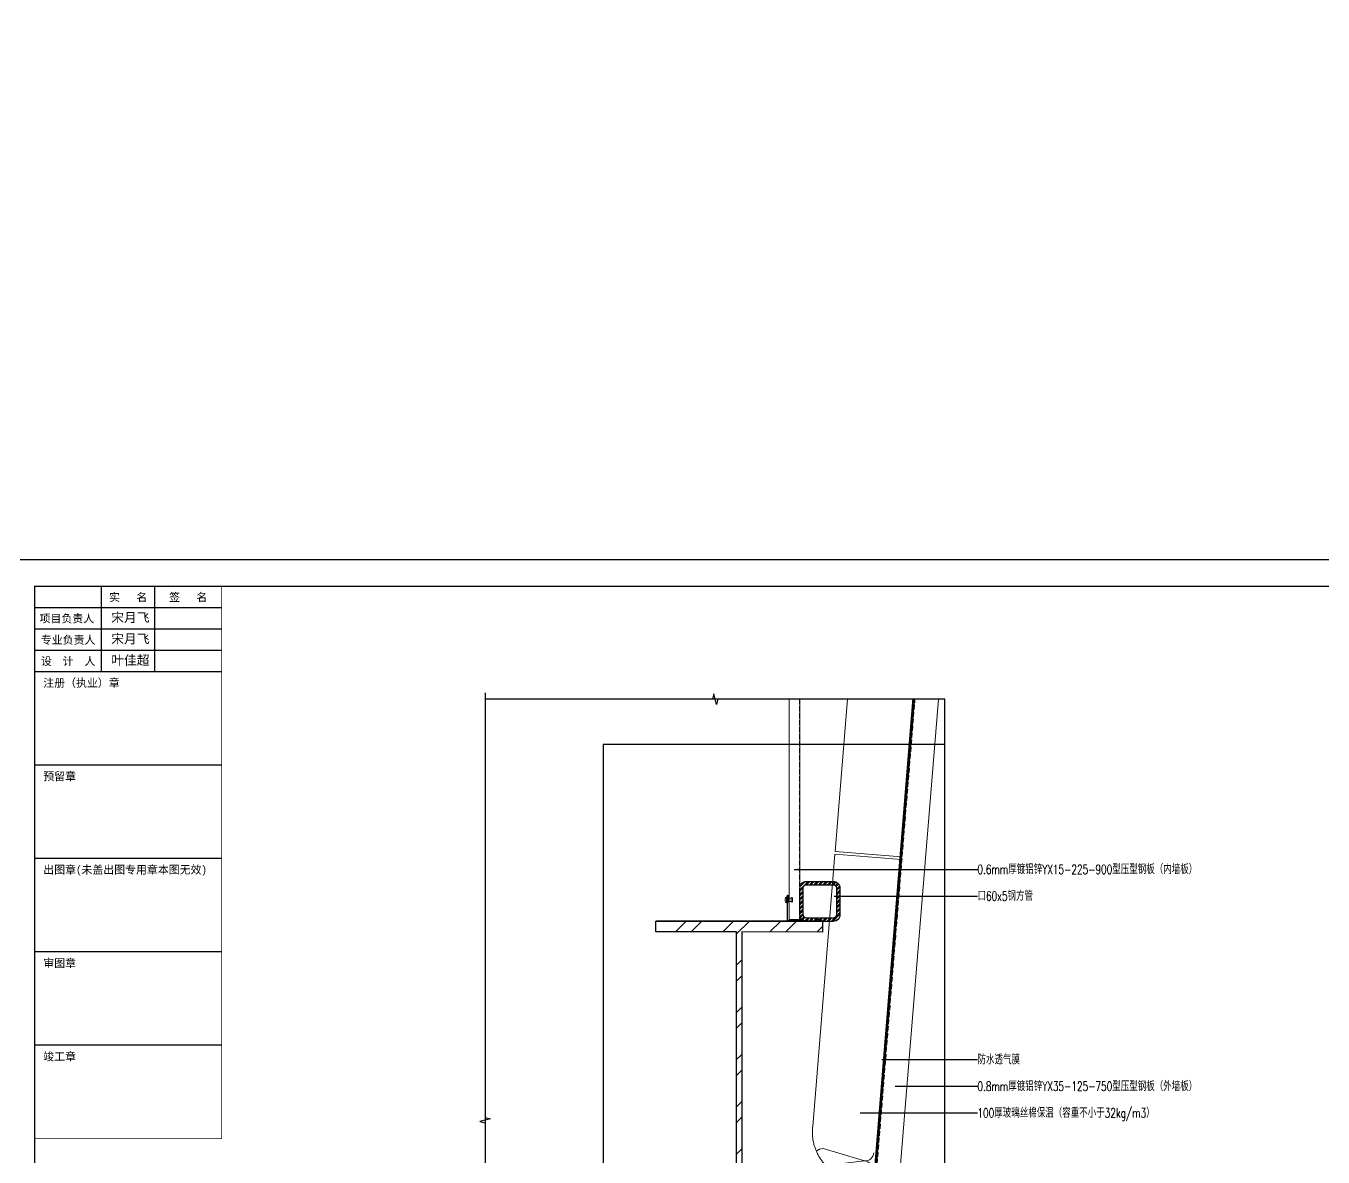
# Model space of a CAD drawing. Extents: x -160106 to 966792, y -663931 to 1550022.
# Drawn here: x -63848 to -61903, y -112419 to -110723 of the extents above; entities that cross this region are included whole.
import ezdxf
from ezdxf.enums import TextEntityAlignment as Align
from ezdxf.xclip import XClip

# ---------------------------------------------------------------- set-up
doc = ezdxf.new("R2010")
doc.units = 0
doc.linetypes.add('ZN-DASH', pattern=[0.35, 0.25, -0.1])
for name, color, linetype in [('!ZN4-配件-11', 11, 'Continuous'), ('!ZN5-钢材断面-2', 2, 'Continuous'), ('!ZN6-虚线-8', 8, 'ZN-DASH'), ('0-cxFrame', 155, 'Continuous'), ('20剖面图$0$建-墙-填充', 8, 'Continuous'), ('20剖面图$0$建-柱-钢', 9, 'Continuous'), ('3符号', 173, 'Continuous'), ('DIM', 173, 'Continuous'), ('Fill', 8, 'Continuous'), ('qianming', 155, 'Continuous'), ('TEXT', 7, 'Continuous'), ('焊缝', 8, 'Continuous')]:
    doc.layers.add(name, color=color, linetype=linetype)
for name, color, linetype, lineweight in [('0-cxText', 131, 'Continuous', 25), ('0_FLASHING', 6, 'Continuous', 25), ('0_SCREW RIVET', 4, 'Continuous', 15), ('彩钢板', 6, 'Continuous', 15), ('防火岩棉', 252, 'Continuous', 13)]:
    doc.layers.add(name, color=color, linetype=linetype, lineweight=lineweight)
doc.layers.add('0_INSULATION', color=252, linetype='Continuous', lineweight=9, transparency=0.2)
doc.layers.add('@ZN-型材编号（非打印层）', color=8, linetype='Continuous', plot=False)
doc.styles.add('cx_biaoti', font='')
doc.styles.add('cx_tuming', font='simhei.ttf')
doc.styles.add('cx_tuqian1', font='')
doc.styles.add('DHTEXT-1', font='ROMANS.shx', dxfattribs={"width": 0.7, "bigfont": 'CHINESE.shx'})
doc.styles.add('图框宋体', font='', dxfattribs={"width": 0.75})
doc.styles.add('黑体', font='simhei.ttf', dxfattribs={"height": 12})
doc.styles.get('cx_biaoti').set_extended_font_data('SimSun')
doc.styles.get('cx_tuqian1').set_extended_font_data('SimSun')
doc.styles.get('图框宋体').set_extended_font_data('SimSun')
doc.dimstyles.new('ZN4', dxfattribs={"dimscale": 4, "dimtxt": 2.5, "dimasz": 1.5, "dimexe": 1, "dimexo": 2, "dimgap": 0.9, "dimtad": 1, "dimdec": 0, "dimdsep": 46, "dimtxsty": 'DHTEXT-1', "dimblk": 'ARCHTICK', "dimcen": 2.5, "dimclrd": 173, "dimclre": 173, "dimclrt": 7, "dimazin": 2, "dimtfac": 1, "dimtix": 1, "dimtmove": 2, "dimatfit": 3, "dimfxl": 0, "dimarcsym": 0})

# ---------------------------------------------------------------- blocks, each defined once
blk = doc.blocks.new('zjcx_lan_xinxi(Dragon)')
for p, q in [((7000, -3200), (0, -3200)), ((7000, -6700), (0, -6700)), ((7000, -10200), (0, -10200)), ((7000, -13700), (0, -13700)), ((7000, -17200), (0, -17200))]:
    blk.add_line(p, q)
at = {"const_width": 25}
blk.add_lwpolyline([(0, -20700), (7000, -20700), (7000, 0), (0, 0)], close=True, dxfattribs=at)
for points in [[(2500, -3200), (2500, 0)], [(4500, -3200), (4500, 0)], [(0, -800), (7000, -800)], [(0, -1600), (7000, -1600)], [(0, -2400), (7000, -2400)]]:
    blk.add_lwpolyline(points)
for points in [[(7000, -3200), (7000, 0)], [(0, -3200), (7000, -3200)], [(0, -20700), (7000, -20700), (7000, -3200)], [(0, -20700), (7000, -20700)]]:
    blk.add_lwpolyline(points, dxfattribs=at)
at = {"style": '图框宋体'}
for s, p in [('实   名', (3500, -400)), ('签   名', (5750, -400)), ('项目负责人', (1204, -1200)), ('专业负责人', (1250, -2000)), ('设  计  人', (1250, -2800))]:
    blk.add_text(s, height=300, dxfattribs=at).set_placement(p, align=Align.MIDDLE)
for s, p in [('注册（执业）章', (318, -3771)), ('预留章', (318, -7271)), ('出图章(未盖出图专用章本图无效)', (318, -10771)), ('审图章', (318, -14271)), ('竣工章', (318, -17771))]:
    blk.add_text(s, height=300, dxfattribs=at).set_placement(p)
blk = doc.blocks.new('T-信息(Dragon)')
at = {"layer": '0-cxFrame'}
blk.add_blockref('zjcx_lan_xinxi(Dragon)', (0, 0), dxfattribs=at)
at = {"layer": 'qianming', "color": 3, "style": 'cx_biaoti'}
for s, p in [('宋月飞', (3585, -1168)), ('宋月飞', (3585, -1968)), ('叶佳超', (3585, -2768))]:
    blk.add_text(s, height=350, dxfattribs=at).set_placement(p, align=Align.MIDDLE_CENTER)
blk = doc.blocks.new('TK22.A2 L(Dragon)')
at = {"layer": '0-cxFrame', "color": 7, "const_width": 0.5}
blk.add_lwpolyline([(0, 0), (-594, 0), (-594, 420), (0, 420)], close=True, dxfattribs=at)
at = {"layer": '0-cxFrame', "const_width": 0.5}
blk.add_lwpolyline([(-80, 10), (-574, 10), (-574, 410), (-80, 410)], close=True, dxfattribs=at)
at = {"layer": '0-cxFrame', "xscale": 0.01, "yscale": 0.01, "zscale": 0.01}
blk.add_blockref('T-信息(Dragon)', (-574, 410), dxfattribs=at)
at = {"style": '黑体', "flags": 4}
blk.add_attdef('图幅', text='', height=3.3, dxfattribs=at).set_placement((-40, 3), align=Align.RIGHT)
at = {"layer": '0-cxText', "flags": 4}
for tag, height, style, p in [('建设单位', 3.5, 'cx_tuming', (-45, 240)), ('项目名称', 3.5, 'cx_tuming', (-45, 210)), ('子项名称', 3.5, 'cx_tuming', (-45, 180)), ('工程编号', 3.3, 'cx_tuqian1', (-35, 165)), ('图名1', 3.5, 'cx_tuming', (-45, 87)), ('图名2', 3.5, 'cx_tuming', (-45, 79)), ('图名3', 3.5, 'cx_tuming', (-45, 71)), ('出图日期', 3.3, 'cx_tuqian1', (-39, 60)), ('专业', 3.3, 'cx_tuqian1', (-55, 52)), ('图号', 3.3, 'cx_tuqian1', (-55, 44)), ('版次', 3.3, 'cx_tuqian1', (-20, 44))]:
    blk.add_attdef(tag, text='', height=height, dxfattribs=dict(at, style=style)).set_placement(p, align=Align.MIDDLE)
at = {"layer": 'Defpoints', "color": 6, "flags": 4}
for tag, height, style, p in [('tufu', 3.3, '黑体', (-12, 12)), ('dwfname', 4, 'cx_tuqian1', (-80, 3))]:
    blk.add_attdef(tag, text='', height=height, dxfattribs=dict(at, style=style)).set_placement(p, align=Align.RIGHT)
blk = doc.blocks.new('20250911134809')
at = {"layer": '20剖面图$0$建-墙-填充'}
h = blk.add_hatch(dxfattribs=at)
h.set_pattern_fill('金属', color=0, scale=20, style=0)
h.set_pattern_definition([(45, (786552.944, -415521.477), (-35.355339, 35.355339), []), (45, (786576.514, -415521.477), (-35.355339, 35.355339), [])])
h.paths.add_polyline_path([(250, 499.7), (250.1, 483.7), (129, 484), (128.9, 16), (250, 15.7), (250, -0.3), (0, 0), (0, 16), (121, 16), (121, 484), (0, 484), (0, 500)])
at = {"layer": '20剖面图$0$建-柱-钢', "color": 0}
for p, q in [((0, 484), (0, 500)), ((0, 500), (250, 499.7)), ((250, 499.9), (0, 499.9)), ((250, 499.7), (250, 483.7)), ((121, 484), (0, 484)), ((121, 16), (121, 484)), ((250, 483.7), (129, 484)), ((129, 484), (129, 16)), ((0, 0), (0, 16)), ((0, 16), (121, 16)), ((250, -0.3), (0, 0)), ((129, 16), (250, 15.7)), ((250, 15.7), (250, -0.3))]:
    blk.add_line(p, q, dxfattribs=at)
at = {"layer": '焊缝', "ltscale": 30}
for radius in [2, 1]:
    blk.add_arc((240, 15.8), radius, 0, 90, dxfattribs=at)
blk = doc.blocks.new('$紧固件$00000029')
at = {"layer": '0_SCREW RIVET'}
for p, q in [((-4.5, 1), (4.5, 1)), ((-2.5, 1), (-2.5, -6)), ((2.5, 1), (2.5, -6)), ((-2.5, -6), (2.5, -6)), ((-2.5, -8), (2.5, -8))]:
    blk.add_line(p, q, dxfattribs=at)
blk.add_lwpolyline([(-4.5, 1, -0.147667), (-1.5, 2.8), (1.5, 2.8, -0.147667), (4.5, 1)], format="xyb", dxfattribs=at)
for centre, start, end in [((-2.5, -7), 90, 270), ((2.5, -7), 270, 90)]:
    blk.add_arc(centre, 1, start, end, dxfattribs=at)
blk = doc.blocks.new('20250912133125')
at = {"color": 6, "lineweight": 30, "elevation": 0}
blk.add_lwpolyline([(18.9, 1.5), (-2.5, 1.5), (-2.5, -36.9), (-1.5, -36.9), (-1.5, -25.9)], dxfattribs=at)
at = {"layer": '0_FLASHING', "ltscale": 30}
blk.add_line((18.9, 0, 0), (0, 0), dxfattribs=at)
at = {"layer": '0_FLASHING', "ltscale": 40}
blk.add_line((18.9, 1.5, 0), (18.9, 0, 0), dxfattribs=at)
at = {"ltscale": 200, "xscale": -1, "rotation": 90}
blk.add_blockref('$紧固件$00000029', (-3.2, -29.9, 0), dxfattribs=at)
blk = doc.blocks.new('方管钢60x5')
at = {"layer": 'Fill'}
h = blk.add_hatch(dxfattribs=at)
h.set_pattern_fill('ANSI32', color=8, scale=0.5, style=0)
h.set_pattern_definition([(45, (-2913.3746, -800.701), (-3.367596, 3.367596), []), (45, (-2911.1295, -800.701), (-3.367596, 3.367596), [])])
edge = h.paths.add_edge_path(flags=16)
edge.add_line((-20, 25), (20, 25))
edge.add_arc((20, 20), 5, 0, 90, ccw=False)
edge.add_line((25, 20), (25, -20))
edge.add_arc((20, -20), 5, 270, 360, ccw=False)
edge.add_line((20, -25), (-20, -25))
edge.add_arc((-20, -20), 5, 180, 270, ccw=False)
edge.add_line((-25, -20), (-25, 20))
edge.add_arc((-20, 20), 5, 90, 180, ccw=False)
edge = h.paths.add_edge_path()
edge.add_line((-20, 30), (20, 30))
edge.add_arc((20, 20), 10, 0, 90, ccw=False)
edge.add_line((30, 20), (30, -20))
edge.add_arc((20, -20), 10, 270, 360, ccw=False)
edge.add_line((20, -30), (-20, -30))
edge.add_arc((-20, -20), 10, 180, 270, ccw=False)
edge.add_line((-30, -20), (-30, 20))
edge.add_arc((-20, 20), 10, 90, 180, ccw=False)
for points in [[(-20, 30), (20, 30, -0.414214), (30, 20), (30, -20, -0.414214), (20, -30), (-20, -30, -0.414214), (-30, -20), (-30, 20, -0.414214)], [(-20, 25), (20, 25, -0.414214), (25, 20), (25, -20, -0.414214), (20, -25), (-20, -25, -0.414214), (-25, -20), (-25, 20, -0.414214)]]:
    blk.add_lwpolyline(points, format="xyb", close=True)
at = {"layer": '@ZN-型材编号（非打印层）', "style": 'DHTEXT-1', "width": 0.7}
blk.add_text('60x5', height=2, dxfattribs=at).set_placement((-0.5, -28), align=Align.MIDDLE_CENTER)
blk = doc.blocks.new('*U781')
at = {"layer": '!ZN5-钢材断面-2'}
blk.add_blockref('方管钢60x5', (0, 0), dxfattribs=at)
blk = doc.blocks.new('*U2380')
at = {"layer": '0_INSULATION'}
for p, q in [((114761.39, -53978.93), (114792.96, -53985.48)), ((114792.96, -53985.48), (114764.45, -53991.41)), ((114766.55, -53993.11), (114792.96, -53998.59)), ((114792.96, -53998.59), (114781.19, -54001.04)), ((114792.98, -54103.48), (114787.53, -54104.61)), ((114789.32, -54102.72), (114792.98, -54103.48)), ((114792.98, -54116.59), (114761.42, -54123.15)), ((114774.8, -54112.82), (114792.98, -54116.59)), ((114761.42, -54123.15), (114792.98, -54129.7)), ((114792.98, -54129.7), (114761.42, -54136.27))]:
    blk.add_line(p, q, dxfattribs=at)
blk.add_lwpolyline([(114802.18, -53758.14), (114802.18, -54358.14), (114752.18, -54358.14), (114752.18, -54147.49, -0.323318), (114775.68, -54112.49, 0.242761), (114797.68, -54086.41), (114798.06, -54026.96, 0.256774), (114775.68, -53998.09, -0.323318), (114752.18, -53963.09), (114752.18, -53758.14)], format="xyb", close=True, dxfattribs=at)
at = {"layer": '0_INSULATION', "extrusion": (0, 0, -1)}
for centre, start_param, end_param in [((114761.39, -53985.49), 5.406397, 6.283185), ((114792.95, -53978.93), 1.570796, 3.141593), ((114792.96, -53992.04), 0, 1.570796), ((114792.96, -53992.04), 1.570796, 3.141593), ((114792.96, -54005.15), 0, 1.570796), ((114792.96, -54005.15), 1.570796, 3.141593), ((114792.96, -54018.26), 0, 1.570796), ((114792.96, -54018.26), 1.570796, 2.416555), ((114792.98, -54096.93), 1.570796, 3.141593), ((114792.98, -54096.93), 0.524657, 1.570796), ((114792.98, -54110.04), 0, 1.570796), ((114792.98, -54110.04), 1.570796, 3.141593), ((114792.98, -54123.15), 0, 1.570796), ((114761.42, -54129.71), 6.139662, 6.283185), ((114761.41, -54116.6), 3.141593, 3.269368), ((114792.98, -54123.15), 1.570796, 3.141593), ((114761.42, -54129.71), 3.141593, 4.407145), ((114792.98, -54136.26), 0, 1.570796)]:
    blk.add_ellipse(centre, major_axis=(0, 6.56), ratio=0.988253, start_param=start_param, end_param=end_param, dxfattribs=at)
blk = doc.blocks.new('20250917165921')
at = {"layer": '!ZN6-虚线-8', "ltscale": 30}
for p, q in [((-192, 8343.8), (314.8, 14564.8)), ((-284.6, 11097.5, 0), (-284.6, 9002.5, 0))]:
    blk.add_line(p, q, dxfattribs=at)
at = {"layer": '彩钢板', "color": 1}
for p, q in [((-192.8, 8343.9), (314, 14564.8)), ((-157, 8340.9), (350.1, 14564.8))]:
    blk.add_line(p, q, dxfattribs=at)
at = {"layer": '彩钢板'}
for p, q in [((-300, 11097.5, 0), (-300, 9002.5)), ((-284, 11097.5, 0), (-284, 9002.5))]:
    blk.add_line(p, q, dxfattribs=at)
at = {"layer": '防火岩棉', "color": 0, "const_width": 3.75}
blk.add_lwpolyline([(-194.2, 8344), (312.6, 14564.8)], dxfattribs=at)
at = {"layer": '!ZN4-配件-11'}
blk.add_blockref('*U781', (-254, 9030.1), dxfattribs=at)
at = {"xscale": 2, "yscale": 2, "zscale": 2, "rotation": 355.3425956008955}
blk.add_blockref('*U2380', (-220150.2, 136097.5, 0), dxfattribs=at)
ref = blk.add_blockref('*U2380', (-220248, 134897.5, 0), dxfattribs=dict(xscale=2, yscale=2, zscale=2, rotation=355.3425956008955))
XClip(ref).set_block_clipping_path([(114603.8319523021, -54076.2718926285), (114902.965641967, -54051.9025021079), (114871.5301842594, -53666.0330056007), (114572.3964945945, -53690.4023961213)])
at = {"ltscale": 100}
blk.add_blockref('20250911134809', (-500, 8500.3), dxfattribs=at)
at = {"layer": '0_FLASHING', "ltscale": 40, "xscale": -1, "rotation": 180}
blk.add_blockref('20250912133125', (-300, 9002.5, 0), dxfattribs=at)
blk = doc.blocks.new('_ArchTick')
at = {"color": 0, "linetype": 'ByBlock', "const_width": 0.4}
blk.add_lwpolyline([(-0.5, -0.5), (0.5, 0.5)], dxfattribs=at)

msp = doc.modelspace()

# ---------------------------------------------------------------- linework, layer by layer
at = {"layer": '3符号'}
for points in [[(-63159.37, -111723.14), (-63159.37, -112359.79), (-63151.37, -112361.79), (-63167.37, -112365.79), (-63159.37, -112367.79), (-63159.37, -113004.45)], [(-62470.09, -111732.74), (-62810.73, -111732.74), (-62812.73, -111740.74), (-62816.73, -111724.74), (-62818.73, -111732.74), (-63159.37, -111732.74)]]:
    msp.add_lwpolyline(points, dxfattribs=at)

# ---------------------------------------------------------------- block references
at = {"layer": '0-cxFrame', "xscale": 4, "yscale": 4, "zscale": 4}
msp.add_blockref('TK22.A2 L(Dragon)', (-61538.82, -113203.37), dxfattribs=at)

# ---------------------------------------------------------------- texts
at = {"layer": 'TEXT', "ltscale": 40, "style": 'DHTEXT-1', "width": 0.7}
for s, p in [('0.6mm厚镀铝锌YX15-225-900型压型钢板（内墙板）', (-62421.29, -111987.68)), ('口60x5钢方管', (-62421.29, -112027.68)), ('防水透气膜', (-62421.29, -112272.87)), ('0.8mm厚镀铝锌YX35-125-750型压型钢板（外墙板）', (-62421.29, -112312.87)), ('100厚玻璃丝棉保温（容重不小于32kg/m3）', (-62421.29, -112352.87))]:
    msp.add_text(s, height=14, dxfattribs=at).set_placement(p, align=Align.MIDDLE_LEFT)

# ---------------------------------------------------------------- next in the draw order: block references
at = {"ltscale": 40}
ref = msp.add_blockref('20250917165921', (-62403.55, -121065.75), dxfattribs=at)
XClip(ref).set_block_clipping_path([(-755.813279079, 8061.3034192519), (-66.5405628183, 9333.0157715541)])

# ---------------------------------------------------------------- next in the draw order: leaders
at = {"layer": 'DIM'}
for points in [[(-62696.33, -111987.68), (-62512.42, -111987.68), (-62421.29, -111987.68)], [(-62636.33, -112027.68), (-62512.42, -112027.68), (-62421.29, -112027.68)], [(-62564.74, -112272.87), (-62512.42, -112272.87), (-62421.29, -112272.87)], [(-62544.64, -112312.87), (-62512.42, -112312.87), (-62421.29, -112312.87)], [(-62597.32, -112352.87), (-62512.42, -112352.87), (-62421.29, -112352.87)]]:
    msp.add_leader(points, dimstyle='ZN4', dxfattribs=at)

doc.saveas('drawing.dxf')
